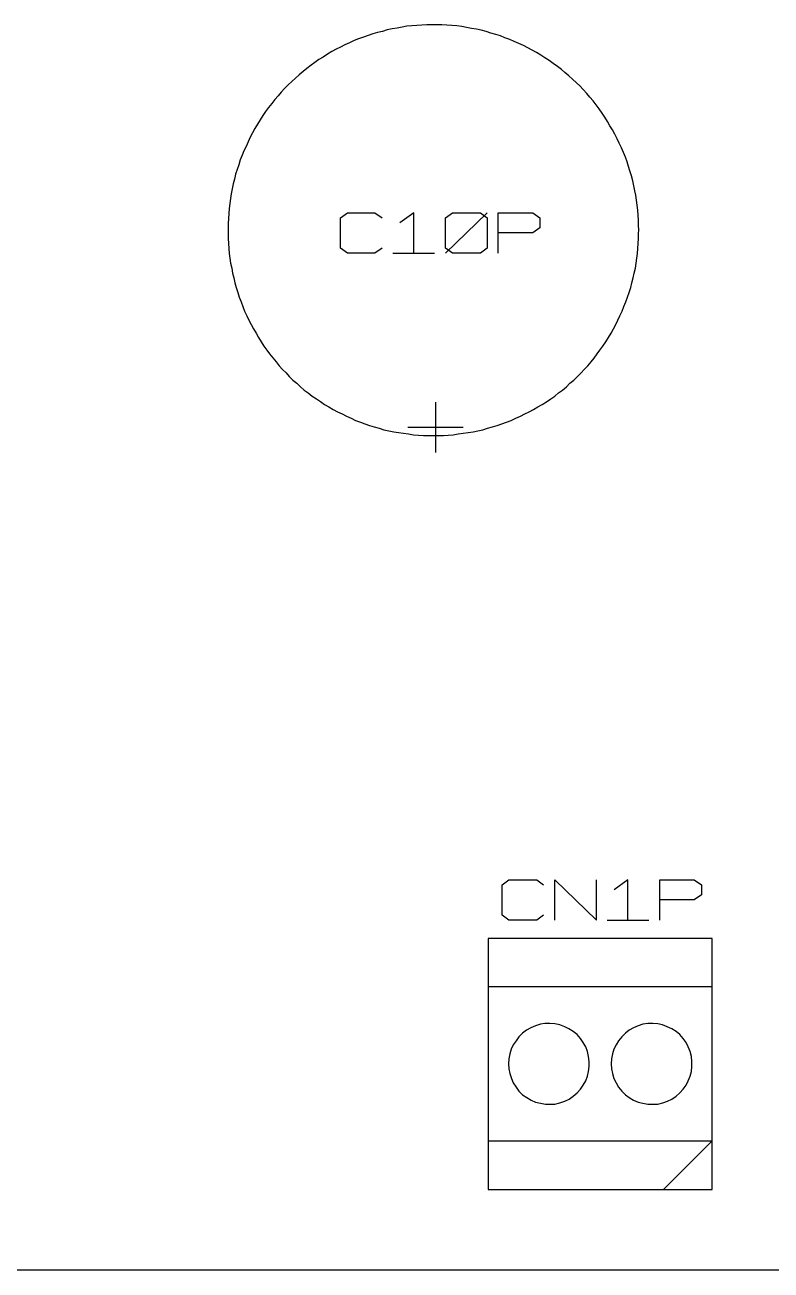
# Model space of a CAD drawing. Extents: x -93 to 502, y -337 to 504.
# Drawn here: x 133.1 to 185.3, y 0 to 87.1 of the extents above; entities that cross this region are included whole.
import ezdxf

# ---------------------------------------------------------------- set-up
doc = ezdxf.new("R2010")
doc.units = 0
doc.layers.add('1', color=1, linetype='CONTINUOUS')

msp = doc.modelspace()

# ---------------------------------------------------------------- linework, layer by layer
at = {"layer": '1'}
for p, q in [((161.23, 87.12), (160.88, 87.1)), ((161.58, 87.12), (161.23, 87.12)), ((161.93, 87.12), (161.58, 87.12)), ((162.28, 87.12), (161.93, 87.12)), ((162.63, 87.1), (162.28, 87.12)), ((156.8, 86.27), (156.45, 86.15)), ((157.13, 86.37), (156.8, 86.27)), ((157.45, 86.5), (157.13, 86.37)), ((157.78, 86.6), (157.45, 86.5)), ((158.13, 86.67), (157.78, 86.6)), ((158.45, 86.77), (158.13, 86.67)), ((158.8, 86.85), (158.45, 86.77)), ((159.15, 86.9), (158.8, 86.85)), ((159.5, 86.97), (159.15, 86.9)), ((159.83, 87.02), (159.5, 86.97)), ((160.18, 87.05), (159.83, 87.02)), ((160.53, 87.07), (160.18, 87.05)), ((160.88, 87.1), (160.53, 87.07)), ((162.98, 87.07), (162.63, 87.1)), ((163.33, 87.05), (162.98, 87.07)), ((163.68, 87), (163.33, 87.05)), ((164, 86.95), (163.68, 87)), ((164.35, 86.87), (164, 86.95)), ((164.7, 86.82), (164.35, 86.87)), ((165.03, 86.75), (164.7, 86.82)), ((165.38, 86.65), (165.03, 86.75)), ((165.7, 86.55), (165.38, 86.65)), ((166.05, 86.45), (165.7, 86.55)), ((166.38, 86.35), (166.05, 86.45)), ((166.7, 86.22), (166.38, 86.35)), ((154.88, 85.42), (154.58, 85.25)), ((155.2, 85.57), (154.88, 85.42)), ((155.5, 85.72), (155.2, 85.57)), ((155.83, 85.87), (155.5, 85.72)), ((156.15, 86.02), (155.83, 85.87)), ((156.45, 86.15), (156.15, 86.02)), ((167.03, 86.1), (166.7, 86.22)), ((167.35, 85.97), (167.03, 86.1)), ((167.68, 85.82), (167.35, 85.97)), ((168, 85.67), (167.68, 85.82)), ((168.3, 85.52), (168, 85.67)), ((168.6, 85.35), (168.3, 85.52)), ((153.68, 84.7), (153.4, 84.5)), ((153.98, 84.87), (153.68, 84.7)), ((154.28, 85.07), (153.98, 84.87)), ((154.58, 85.25), (154.28, 85.07)), ((168.9, 85.2), (168.6, 85.35)), ((169.2, 85), (168.9, 85.2)), ((169.5, 84.82), (169.2, 85)), ((169.8, 84.62), (169.5, 84.82)), ((170.08, 84.42), (169.8, 84.62)), ((152.58, 83.85), (152.3, 83.62)), ((152.83, 84.07), (152.58, 83.85)), ((153.13, 84.3), (152.83, 84.07)), ((153.4, 84.5), (153.13, 84.3)), ((170.38, 84.22), (170.08, 84.42)), ((170.65, 84), (170.38, 84.22)), ((170.9, 83.8), (170.65, 84)), ((171.18, 83.55), (170.9, 83.8)), ((151.53, 82.92), (151.28, 82.67)), ((151.78, 83.17), (151.53, 82.92)), ((152.03, 83.4), (151.78, 83.17)), ((152.3, 83.62), (152.03, 83.4)), ((171.43, 83.32), (171.18, 83.55)), ((171.7, 83.07), (171.43, 83.32)), ((171.93, 82.85), (171.7, 83.07)), ((172.18, 82.6), (171.93, 82.85)), ((150.6, 81.9), (150.38, 81.62)), ((150.83, 82.15), (150.6, 81.9)), ((151.05, 82.42), (150.83, 82.15)), ((151.28, 82.67), (151.05, 82.42)), ((172.43, 82.32), (172.18, 82.6)), ((172.65, 82.07), (172.43, 82.32)), ((172.88, 81.8), (172.65, 82.07)), ((149.95, 81.05), (149.75, 80.77)), ((150.15, 81.35), (149.95, 81.05)), ((150.38, 81.62), (150.15, 81.35)), ((173.08, 81.52), (172.88, 81.8)), ((173.3, 81.25), (173.08, 81.52)), ((173.5, 80.95), (173.3, 81.25)), ((149.38, 80.17), (149.2, 79.87)), ((149.58, 80.47), (149.38, 80.17)), ((149.75, 80.77), (149.58, 80.47)), ((173.7, 80.67), (173.5, 80.95)), ((173.88, 80.37), (173.7, 80.67)), ((174.05, 80.07), (173.88, 80.37)), ((149.03, 79.57), (148.88, 79.27)), ((149.2, 79.87), (149.03, 79.57)), ((174.23, 79.77), (174.05, 80.07)), ((174.4, 79.47), (174.23, 79.77)), ((174.55, 79.15), (174.4, 79.47)), ((148.58, 78.62), (148.43, 78.32)), ((148.73, 78.95), (148.58, 78.62)), ((148.88, 79.27), (148.73, 78.95)), ((174.7, 78.85), (174.55, 79.15)), ((174.85, 78.52), (174.7, 78.85)), ((175, 78.2), (174.85, 78.52)), ((148.18, 77.67), (148.08, 77.32)), ((148.3, 78), (148.18, 77.67)), ((148.43, 78.32), (148.3, 78)), ((175.13, 77.87), (175, 78.2)), ((175.25, 77.55), (175.13, 77.87)), ((175.35, 77.22), (175.25, 77.55)), ((147.85, 76.67), (147.78, 76.32)), ((147.95, 77), (147.85, 76.67)), ((148.08, 77.32), (147.95, 77)), ((175.45, 76.9), (175.35, 77.22)), ((175.55, 76.55), (175.45, 76.9)), ((147.68, 76), (147.6, 75.65)), ((147.78, 76.32), (147.68, 76)), ((175.65, 76.22), (175.55, 76.55)), ((175.73, 75.87), (175.65, 76.22)), ((175.8, 75.52), (175.73, 75.87)), ((147.5, 74.97), (147.45, 74.62)), ((147.55, 75.3), (147.5, 74.97)), ((147.6, 75.65), (147.55, 75.3)), ((175.85, 75.2), (175.8, 75.52)), ((175.9, 74.85), (175.85, 75.2)), ((147.4, 74.27), (147.38, 73.92)), ((147.45, 74.62), (147.4, 74.27)), ((175.95, 74.5), (175.9, 74.85)), ((176, 74.15), (175.95, 74.5)), ((176.03, 73.8), (176, 74.15)), ((147.35, 73.57), (147.33, 73.22)), ((147.33, 73.22), (147.33, 72.87)), ((147.38, 73.92), (147.35, 73.57)), ((155.18, 73.62), (155.68, 73.97)), ((155.18, 71.5), (155.18, 73.62)), ((155.68, 73.97), (157.6, 73.97)), ((157.6, 73.97), (158.1, 73.62)), ((160.33, 73.97), (159.35, 73.27)), ((160.33, 71.15), (160.33, 73.97)), ((162.55, 73.62), (163.03, 73.97)), ((162.55, 71.15), (165.45, 73.97)), ((162.55, 71.5), (162.55, 73.62)), ((163.03, 73.97), (164.98, 73.97)), ((164.98, 73.97), (165.45, 73.62)), ((165.45, 73.62), (165.45, 71.5)), ((166.23, 71.15), (166.23, 73.97)), ((166.23, 73.97), (168.65, 73.97)), ((168.65, 73.97), (169.13, 73.62)), ((169.13, 73.62), (169.13, 72.92)), ((176.05, 73.45), (176.03, 73.8)), ((176.05, 73.1), (176.05, 73.45)), ((147.33, 72.87), (147.33, 72.52)), ((147.33, 72.52), (147.33, 72.17)), ((168.65, 72.57), (166.23, 72.57)), ((169.13, 72.92), (168.65, 72.57)), ((176.08, 72.75), (176.05, 73.1)), ((176.05, 72.52), (176.08, 72.75)), ((176.05, 72.17), (176.05, 72.52)), ((147.33, 72.17), (147.35, 71.82)), ((147.35, 71.82), (147.38, 71.47)), ((147.38, 71.47), (147.4, 71.12)), ((155.68, 71.15), (155.18, 71.5)), ((158.1, 71.5), (157.6, 71.15)), ((163.03, 71.15), (162.55, 71.5)), ((165.45, 71.5), (164.98, 71.15)), ((175.98, 71.12), (176, 71.47)), ((176, 71.47), (176.03, 71.82)), ((176.03, 71.82), (176.05, 72.17)), ((147.4, 71.12), (147.45, 70.8)), ((147.45, 70.8), (147.5, 70.45)), ((157.6, 71.15), (155.68, 71.15)), ((158.85, 71.15), (161.78, 71.15)), ((164.98, 71.15), (163.03, 71.15)), ((175.88, 70.45), (175.93, 70.8)), ((175.93, 70.8), (175.98, 71.12)), ((147.5, 70.45), (147.58, 70.1)), ((147.58, 70.1), (147.63, 69.75)), ((147.63, 69.75), (147.73, 69.42)), ((175.68, 69.42), (175.75, 69.75)), ((175.75, 69.75), (175.83, 70.1)), ((175.83, 70.1), (175.88, 70.45)), ((147.73, 69.42), (147.8, 69.07)), ((147.8, 69.07), (147.9, 68.75)), ((175.5, 68.75), (175.58, 69.07)), ((175.58, 69.07), (175.68, 69.42)), ((147.9, 68.75), (148, 68.4)), ((148, 68.4), (148.1, 68.07)), ((148.1, 68.07), (148.23, 67.75)), ((175.15, 67.75), (175.28, 68.07)), ((175.28, 68.07), (175.4, 68.4)), ((175.4, 68.4), (175.5, 68.75)), ((148.23, 67.75), (148.35, 67.42)), ((148.35, 67.42), (148.48, 67.1)), ((148.48, 67.1), (148.63, 66.77)), ((174.75, 66.77), (174.9, 67.1)), ((174.9, 67.1), (175.03, 67.42)), ((175.03, 67.42), (175.15, 67.75)), ((148.63, 66.77), (148.78, 66.47)), ((148.78, 66.47), (148.93, 66.15)), ((174.45, 66.15), (174.6, 66.47)), ((174.6, 66.47), (174.75, 66.77)), ((148.93, 66.15), (149.1, 65.85)), ((149.1, 65.85), (149.28, 65.55)), ((149.28, 65.55), (149.45, 65.25)), ((173.95, 65.25), (174.13, 65.55)), ((174.13, 65.55), (174.3, 65.85)), ((174.3, 65.85), (174.45, 66.15)), ((149.45, 65.25), (149.63, 64.95)), ((149.63, 64.95), (149.83, 64.65)), ((149.83, 64.65), (150.03, 64.37)), ((173.35, 64.37), (173.55, 64.65)), ((173.55, 64.65), (173.75, 64.95)), ((173.75, 64.95), (173.95, 65.25)), ((150.03, 64.37), (150.23, 64.1)), ((150.23, 64.1), (150.45, 63.82)), ((150.45, 63.82), (150.68, 63.55)), ((172.73, 63.55), (172.95, 63.8)), ((172.95, 63.8), (173.15, 64.1)), ((173.15, 64.1), (173.35, 64.37)), ((150.68, 63.55), (150.9, 63.27)), ((150.9, 63.27), (151.13, 63.02)), ((151.13, 63.02), (151.38, 62.77)), ((151.38, 62.77), (151.6, 62.52)), ((171.78, 62.52), (172.03, 62.77)), ((172.03, 62.77), (172.25, 63.02)), ((172.25, 63.02), (172.5, 63.27)), ((172.5, 63.27), (172.73, 63.55)), ((151.6, 62.52), (151.85, 62.27)), ((151.85, 62.27), (152.13, 62.05)), ((152.13, 62.05), (152.38, 61.8)), ((171, 61.8), (171.25, 62.05)), ((171.25, 62.05), (171.53, 62.27)), ((171.53, 62.27), (171.78, 62.52)), ((152.38, 61.8), (152.65, 61.57)), ((152.65, 61.57), (152.93, 61.37)), ((152.93, 61.37), (153.2, 61.15)), ((153.2, 61.15), (153.5, 60.95)), ((169.9, 60.95), (170.18, 61.15)), ((170.18, 61.15), (170.45, 61.37)), ((170.45, 61.37), (170.73, 61.57)), ((170.73, 61.57), (171, 61.8)), ((153.5, 60.95), (153.78, 60.77)), ((153.78, 60.77), (154.08, 60.57)), ((154.08, 60.57), (154.38, 60.4)), ((154.38, 60.4), (154.68, 60.22)), ((154.68, 60.22), (154.98, 60.05)), ((161.83, 60.72), (161.83, 57.2)), ((168.4, 60.05), (168.7, 60.22)), ((168.7, 60.22), (169, 60.4)), ((169, 60.4), (169.3, 60.57)), ((169.3, 60.57), (169.6, 60.75)), ((169.6, 60.75), (169.9, 60.95)), ((154.98, 60.05), (155.3, 59.9)), ((155.3, 59.9), (155.6, 59.75)), ((155.6, 59.75), (155.93, 59.6)), ((155.93, 59.6), (156.25, 59.45)), ((156.25, 59.45), (156.58, 59.32)), ((156.58, 59.32), (156.9, 59.2)), ((166.48, 59.2), (166.8, 59.32)), ((166.8, 59.32), (167.13, 59.45)), ((167.13, 59.45), (167.45, 59.6)), ((167.45, 59.6), (167.78, 59.75)), ((167.78, 59.75), (168.1, 59.9)), ((168.1, 59.9), (168.4, 60.05)), ((156.9, 59.2), (157.23, 59.1)), ((157.23, 59.1), (157.55, 59)), ((157.55, 59), (157.9, 58.9)), ((157.9, 58.9), (158.23, 58.8)), ((158.23, 58.8), (158.58, 58.72)), ((158.58, 58.72), (158.93, 58.65)), ((158.93, 58.65), (159.25, 58.6)), ((159.25, 58.6), (159.6, 58.55)), ((159.6, 58.55), (159.95, 58.5)), ((159.9, 58.97), (163.78, 58.97)), ((159.95, 58.5), (160.3, 58.45)), ((160.3, 58.45), (160.65, 58.42)), ((160.65, 58.42), (161, 58.4)), ((161, 58.4), (161.35, 58.4)), ((161.35, 58.4), (161.7, 58.4)), ((161.7, 58.4), (162.05, 58.4)), ((162.05, 58.4), (162.4, 58.4)), ((162.4, 58.4), (162.73, 58.42)), ((162.73, 58.42), (163.08, 58.45)), ((163.08, 58.45), (163.43, 58.5)), ((163.43, 58.5), (163.78, 58.55)), ((163.78, 58.55), (164.13, 58.6)), ((164.13, 58.6), (164.48, 58.65)), ((164.48, 58.65), (164.8, 58.72)), ((164.8, 58.72), (165.15, 58.8)), ((165.15, 58.8), (165.48, 58.9)), ((165.48, 58.9), (165.83, 59)), ((165.83, 59), (166.15, 59.1)), ((166.15, 59.1), (166.48, 59.2)), ((166.5, 26.95), (166.98, 27.3)), ((166.98, 27.3), (168.93, 27.3)), ((168.93, 27.3), (169.4, 26.95)), ((170.18, 24.48), (170.18, 27.3)), ((170.18, 27.3), (173.1, 24.48)), ((173.1, 24.48), (173.1, 27.3)), ((175.3, 27.3), (174.35, 26.6)), ((175.3, 24.48), (175.3, 27.3)), ((177.53, 24.48), (177.53, 27.3)), ((177.53, 27.3), (179.95, 27.3)), ((179.95, 27.3), (180.45, 26.95)), ((166.5, 24.83), (166.5, 26.95)), ((180.45, 26.25), (179.95, 25.9)), ((180.45, 26.95), (180.45, 26.25)), ((179.95, 25.9), (177.53, 25.9)), ((166.98, 24.48), (166.5, 24.83)), ((168.93, 24.48), (166.98, 24.48)), ((169.4, 24.83), (168.93, 24.48)), ((173.85, 24.48), (176.78, 24.48)), ((181.2, 23.2), (165.53, 23.2)), ((165.53, 23.2), (165.53, 5.65)), ((181.2, 5.65), (181.2, 23.2)), ((181.2, 19.82), (165.53, 19.82)), ((165.53, 19.82), (165.53, 9.05)), ((181.2, 9.05), (181.2, 19.82)), ((167.93, 16.58), (167.68, 16.33)), ((168.2, 16.78), (167.93, 16.58)), ((168.5, 16.95), (168.2, 16.78)), ((168.83, 17.1), (168.5, 16.95)), ((169.18, 17.2), (168.83, 17.1)), ((169.5, 17.25), (169.18, 17.2)), ((169.85, 17.25), (169.5, 17.25)), ((170.2, 17.23), (169.85, 17.25)), ((170.55, 17.15), (170.2, 17.23)), ((170.88, 17.02), (170.55, 17.15)), ((171.18, 16.88), (170.88, 17.02)), ((171.48, 16.7), (171.18, 16.88)), ((171.75, 16.48), (171.48, 16.7)), ((175.13, 16.58), (174.88, 16.33)), ((175.4, 16.78), (175.13, 16.58)), ((175.7, 16.95), (175.4, 16.78)), ((176.03, 17.1), (175.7, 16.95)), ((176.35, 17.2), (176.03, 17.1)), ((176.7, 17.25), (176.35, 17.2)), ((177.05, 17.25), (176.7, 17.25)), ((177.4, 17.23), (177.05, 17.25)), ((177.73, 17.15), (177.4, 17.23)), ((178.05, 17.02), (177.73, 17.15)), ((178.38, 16.88), (178.05, 17.02)), ((178.68, 16.7), (178.38, 16.88)), ((178.93, 16.48), (178.68, 16.7)), ((167.28, 15.75), (167.13, 15.45)), ((167.48, 16.05), (167.28, 15.75)), ((167.68, 16.33), (167.48, 16.05)), ((171.98, 16.2), (171.75, 16.48)), ((172.18, 15.93), (171.98, 16.2)), ((172.35, 15.63), (172.18, 15.93)), ((174.48, 15.75), (174.33, 15.45)), ((174.65, 16.05), (174.48, 15.75)), ((174.88, 16.33), (174.65, 16.05)), ((179.18, 16.2), (178.93, 16.48)), ((179.38, 15.93), (179.18, 16.2)), ((179.53, 15.62), (179.38, 15.93)), ((167.03, 15.13), (166.98, 14.78)), ((167.13, 15.45), (167.03, 15.13)), ((172.48, 15.3), (172.35, 15.63)), ((172.55, 14.95), (172.48, 15.3)), ((172.6, 14.6), (172.55, 14.95)), ((174.23, 15.13), (174.15, 14.78)), ((174.33, 15.45), (174.23, 15.13)), ((179.65, 15.3), (179.53, 15.62)), ((179.75, 14.95), (179.65, 15.3)), ((179.78, 14.6), (179.75, 14.95)), ((166.98, 14.78), (166.95, 14.43)), ((166.95, 14.43), (166.98, 14.07)), ((166.98, 14.07), (167.03, 13.75)), ((172.55, 13.9), (172.6, 14.25)), ((172.6, 14.25), (172.6, 14.6)), ((174.15, 14.78), (174.13, 14.43)), ((174.13, 14.42), (174.15, 14.07)), ((174.15, 14.07), (174.23, 13.75)), ((179.75, 13.9), (179.78, 14.25)), ((179.78, 14.25), (179.78, 14.6)), ((167.03, 13.75), (167.15, 13.4)), ((167.15, 13.4), (167.28, 13.1)), ((167.28, 13.1), (167.48, 12.8)), ((172.18, 12.95), (172.35, 13.25)), ((172.35, 13.25), (172.48, 13.57)), ((172.48, 13.57), (172.55, 13.9)), ((174.23, 13.75), (174.33, 13.4)), ((174.33, 13.4), (174.48, 13.1)), ((174.48, 13.1), (174.65, 12.8)), ((179.38, 12.95), (179.53, 13.25)), ((179.53, 13.25), (179.65, 13.57)), ((179.65, 13.57), (179.75, 13.9)), ((167.48, 12.8), (167.68, 12.52)), ((167.68, 12.52), (167.93, 12.27)), ((167.93, 12.27), (168.23, 12.07)), ((171.48, 12.17), (171.75, 12.4)), ((171.75, 12.4), (171.98, 12.65)), ((171.98, 12.65), (172.18, 12.95)), ((174.65, 12.8), (174.88, 12.52)), ((174.88, 12.52), (175.13, 12.27)), ((175.13, 12.27), (175.4, 12.07)), ((178.68, 12.17), (178.93, 12.4)), ((178.93, 12.4), (179.18, 12.65)), ((179.18, 12.65), (179.38, 12.95)), ((168.23, 12.07), (168.53, 11.9)), ((168.53, 11.9), (168.83, 11.75)), ((168.83, 11.75), (169.18, 11.68)), ((169.18, 11.68), (169.53, 11.6)), ((169.53, 11.6), (169.88, 11.6)), ((169.88, 11.6), (170.2, 11.62)), ((170.2, 11.62), (170.55, 11.7)), ((170.55, 11.7), (170.88, 11.82)), ((170.88, 11.82), (171.2, 11.97)), ((171.2, 11.97), (171.48, 12.17)), ((175.4, 12.07), (175.7, 11.9)), ((175.7, 11.9), (176.03, 11.75)), ((176.03, 11.75), (176.35, 11.67)), ((176.35, 11.67), (176.7, 11.6)), ((176.7, 11.6), (177.05, 11.6)), ((177.05, 11.6), (177.4, 11.62)), ((177.4, 11.62), (177.75, 11.7)), ((177.75, 11.7), (178.08, 11.82)), ((178.08, 11.82), (178.38, 11.97)), ((178.38, 11.97), (178.68, 12.17)), ((165.53, 9.05), (181.2, 9.05)), ((181.2, 9.05), (177.8, 5.65)), ((165.53, 5.65), (181.2, 5.65)), ((404.58, 0), (5.65, 0))]:
    msp.add_line(p, q, dxfattribs=at)

doc.saveas('drawing.dxf')
